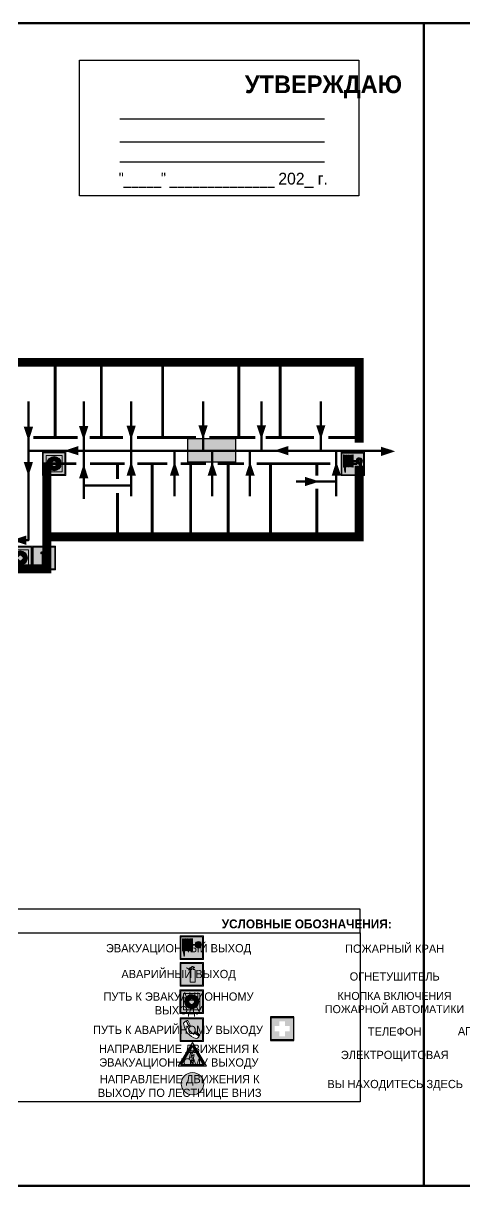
# Model space of a CAD drawing. Header units: millimetres. Extents: x 13810 to 67229, y 12374 to 21950.
# Drawn here: x 20822.9 to 20973, y 19083.5 to 19478.5 of the extents above; entities that cross this region are included whole.
import ezdxf

# ---------------------------------------------------------------- set-up
doc = ezdxf.new("R2010")
doc.units = ezdxf.units.MM
doc.layers.add('План_Штампы', color=7, linetype='Continuous')
doc.styles.add('обычный', font='arial.ttf')

# ---------------------------------------------------------------- blocks, each defined once
blk = doc.blocks.new('A$C54414219')
at = {"true_color": 0xffffff}
h = blk.add_hatch(color=7, dxfattribs=at)
h.paths.add_polyline_path([(2.39, -9.45), (2.39, -18.3), (11.23, -18.3), (11.23, -9.45)], flags=0)
h.paths.add_polyline_path([(10.71, -13.87, -1), (2.92, -13.87, -1)], flags=0)
h.paths.add_polyline_path([(8.3, -13.87, -1), (5.33, -13.87, -1)], flags=0)
h.paths.add_polyline_path([(0.41, -7.47), (0.41, -20.27), (13.21, -20.27), (13.21, -7.47)])
h.paths.add_polyline_path([(0.92, -19.77), (12.71, -19.77), (12.71, -7.98), (0.92, -7.98)], flags=16)
h.paths.add_polyline_path([(11.23, -9.45), (11.23, -18.3), (2.39, -18.3), (2.39, -9.45)], flags=0)
at = {"lineweight": 5}
h = blk.add_hatch(color=242, dxfattribs=at)
h.paths.add_polyline_path([(12.71, -7.98), (0.92, -7.98), (0.92, -19.77), (12.71, -19.77)])
h.paths.add_polyline_path([(11.23, -18.3), (2.39, -18.3), (2.39, -9.45), (11.23, -9.45)], flags=16)
h.paths.add_polyline_path([(10.71, -13.87, -1), (2.92, -13.87, -1)], flags=0)
h.paths.add_polyline_path([(8.3, -13.87, -1), (5.33, -13.87, -1)], flags=0)
at = {"true_color": 0xffffff}
h = blk.add_hatch(color=7, dxfattribs=at)
h.paths.add_polyline_path([(2.39, -9.45), (2.39, -18.3), (11.23, -18.3), (11.23, -9.45)])
h.paths.add_polyline_path([(10.71, -13.87, -1), (2.92, -13.87, -1)], flags=16)
h.paths.add_polyline_path([(8.3, -13.87, -1), (5.33, -13.87, -1)], flags=0)
at = {"lineweight": 5}
h = blk.add_hatch(color=242, dxfattribs=at)
h.paths.add_polyline_path([(2.92, -13.87, 1), (10.71, -13.87, 1)])
h.paths.add_polyline_path([(8.3, -13.87, -1), (5.33, -13.87, -1)], flags=16)
at = {"color": 242, "lineweight": 5}
for p, q in [((0.41, -20.27), (0.41, -7.47)), ((0.41, -7.47), (13.21, -7.47)), ((0.41, -7.47), (13.21, -7.47)), ((13.21, -20.27), (13.21, -7.47)), ((0.41, -20.27), (13.21, -20.27))]:
    blk.add_line(p, q, dxfattribs=at)
for points in [[(0.92, -7.98), (12.71, -7.98), (12.71, -19.77), (0.92, -19.77)], [(2.39, -9.45), (11.23, -9.45), (11.23, -18.3), (2.39, -18.3)]]:
    blk.add_lwpolyline(points, close=True, dxfattribs=at)
for radius in [3.89, 1.49]:
    blk.add_circle((6.81, -13.87), radius, dxfattribs=at)
blk = doc.blocks.new('A$C32E8229D')
at = {"true_color": 0xffffff}
blk.add_hatch(color=7, dxfattribs=at).paths.add_polyline_path([(0, 0), (0, -8), (16, -8), (16, 0)])
h = blk.add_hatch(color=126)
h.paths.add_polyline_path([(0.2, -0.2), (15.8, -0.2), (15.8, -7.8), (0.2, -7.8)])
h.paths.add_polyline_path([(13.49, -2.05), (12.08, -2.05), (11.37, -2.63, 0.162397), (11.29, -2.84), (11.29, -3.63), (10.35, -3.63), (10.35, -4.05), (11.68, -4.05), (11.68, -3.48), (12.26, -4.28), (11.29, -5.1), (11.29, -6.78), (11.85, -6.78), (11.85, -5.44), (12.8, -4.64), (12.8, -5.94), (14.46, -5.94), (14.46, -5.39), (13.45, -5.39), (13.45, -3.97), (12.46, -2.59), (13.15, -2.59), (13.69, -3.34), (14.18, -3)], flags=16)
h.paths.add_polyline_path([(10.74, -1.82, 1), (11.8, -1.82, 1)], flags=16)
h.paths.add_polyline_path([(9.39, -3.59), (5.99, -3.59), (6.56, -3.03), (5.91, -3.03), (5.1, -3.83), (5.91, -4.64), (6.56, -4.64), (5.99, -4.09), (9.39, -4.09)], flags=16)
h.paths.add_polyline_path([(4.29, -1.08), (1.72, -1.08), (1.72, -6.6), (4.29, -6.6)], flags=16)
at = {"color": 126}
blk.add_lwpolyline([(16, -8), (0, -8), (0, 0), (16, 0)], close=True, dxfattribs=at)
blk = doc.blocks.new('A$C37112FD5')
at = {"true_color": 0xf5f5ff}
h = blk.add_hatch(color=7, dxfattribs=at)
h.dxf.hatch_style = 1
h.paths.add_polyline_path([(12.8, -7.4), (0, -7.4), (0, -20.2), (12.8, -20.2)])
h.paths.add_polyline_path([(12.29, -7.91), (12.29, -19.69), (0.51, -19.69), (0.51, -7.91)], flags=16)
h.paths.add_polyline_path([(4.98, -9.04, -0.42597), (5.17, -9.22), (5.17, -12.25), (5.17, -15.29, -0.432244), (4.98, -15.47), (4.83, -15.47, -0.42597), (4.64, -15.29), (4.64, -12.25), (4.64, -9.22, -0.432244), (4.83, -9.04)], flags=0)
h.paths.add_polyline_path([(4.28, -9.22), (4.28, -12.25), (4.28, -15.29, -0.432244), (4.09, -15.47), (3.94, -15.47, -0.42597), (3.75, -15.29), (3.75, -12.25), (3.75, -9.22, -0.432244), (3.94, -9.04), (4.09, -9.04, -0.42597)], flags=0)
h.paths.add_polyline_path([(5.72, -9.04), (5.87, -9.04, -0.42597), (6.06, -9.22), (6.06, -12.25), (6.06, -15.29, -0.432244), (5.87, -15.47), (5.72, -15.47, -0.42597), (5.53, -15.29), (5.53, -12.25), (5.53, -9.22, -0.432244)], flags=0)
h.paths.add_polyline_path([(6.42, -8.9), (6.5, -8.9, -0.42597), (6.69, -9.08), (6.69, -12.03), (8.21, -12.03, -15.824349), (8.21, -12.47), (6.69, -12.47), (6.69, -15.42, -0.432244), (6.5, -15.6), (6.42, -15.6)], flags=0)
h.paths.add_polyline_path([(3.39, -9.22), (3.39, -12.25), (3.39, -15.29, -0.432244), (3.2, -15.47), (3.05, -15.47, -0.42597), (2.85, -15.29), (2.85, -12.25), (2.85, -9.22, -0.432244), (3.05, -9.04), (3.2, -9.04, -0.42597)], flags=0)
h.paths.add_polyline_path([(2.5, -9.22), (2.5, -16.71), (1.96, -16.71), (1.96, -9.22, -0.432244), (2.15, -9.04), (2.31, -9.04, -0.42597)], flags=0)
h.paths.add_polyline_path([(1.61, -8.9), (1.61, -15.6), (1.57, -15.6, -0.42597), (1.37, -15.42), (1.37, -12.03), (1.37, -9.09, -0.432244), (1.57, -8.9)], flags=0)
h.paths.add_polyline_path([(9.76, -10.81), (9.76, -12.03), (8.49, -12.03, -0.336371)], flags=0)
h.paths.add_polyline_path([(8.49, -12.47), (9.76, -12.47), (9.76, -13.7, -0.336371)], flags=0)
h.paths.add_polyline_path([(10.11, -10.81, -0.336371), (11.38, -12.03), (10.11, -12.03)], flags=0)
h.paths.add_polyline_path([(10.11, -12.47), (11.38, -12.47, -0.336371), (10.11, -13.7)], flags=0)
h.paths.add_polyline_path([(2.5, -16.84), (2.5, -17.05), (1.97, -17.05), (1.97, -16.84)], flags=0)
h.paths.add_polyline_path([(2.5, -17.24, -0.033778), (2.24, -18.6, -0.033778), (1.97, -17.24)], flags=0)
h = blk.add_hatch(color=242)
h.dxf.hatch_style = 1
h.paths.add_polyline_path([(12.29, -7.91), (0.51, -7.91), (0.51, -19.69), (12.29, -19.69)])
h.paths.add_polyline_path([(6.42, -15.6), (6.42, -8.9), (6.5, -8.9, -0.42597), (6.69, -9.08), (6.69, -12.03), (8.21, -12.03, -15.824349), (8.21, -12.47), (6.69, -12.47), (6.69, -15.42, -0.432244), (6.5, -15.6)], flags=16)
h.paths.add_polyline_path([(5.87, -15.47), (5.72, -15.47, -0.42597), (5.53, -15.29), (5.53, -12.25), (5.53, -9.22, -0.432244), (5.72, -9.04), (5.87, -9.04, -0.42597), (6.06, -9.22), (6.06, -12.25), (6.06, -15.29, -0.432244)], flags=16)
h.paths.add_polyline_path([(4.98, -15.47), (4.83, -15.47, -0.42597), (4.64, -15.29), (4.64, -12.25), (4.64, -9.22, -0.432244), (4.83, -9.04), (4.98, -9.04, -0.42597), (5.17, -9.22), (5.17, -12.25), (5.17, -15.29, -0.432244)], flags=16)
h.paths.add_polyline_path([(4.09, -15.47), (3.94, -15.47, -0.42597), (3.75, -15.29), (3.75, -12.25), (3.75, -9.22, -0.432244), (3.94, -9.04), (4.09, -9.04, -0.42597), (4.28, -9.22), (4.28, -12.25), (4.28, -15.29, -0.432244)], flags=16)
h.paths.add_polyline_path([(3.2, -15.47), (3.05, -15.47, -0.42597), (2.85, -15.29), (2.85, -12.25), (2.85, -9.22, -0.432244), (3.05, -9.04), (3.2, -9.04, -0.42597), (3.39, -9.22), (3.39, -12.25), (3.39, -15.29, -0.432244)], flags=16)
h.paths.add_polyline_path([(2.5, -17.05), (1.97, -17.05), (1.97, -16.84), (2.5, -16.84)], flags=16)
h.paths.add_polyline_path([(2.5, -17.24, -0.033778), (2.24, -18.6, -0.033778), (1.97, -17.24)], flags=16)
h.paths.add_polyline_path([(2.5, -16.71), (1.96, -16.71), (1.96, -9.22, -0.432244), (2.15, -9.04), (2.31, -9.04, -0.42597), (2.5, -9.22)], flags=16)
h.paths.add_polyline_path([(1.61, -15.6), (1.57, -15.6, -0.42597), (1.37, -15.42), (1.37, -12.03), (1.37, -9.09, -0.432244), (1.57, -8.9), (1.61, -8.9)], flags=16)
h.paths.add_polyline_path([(8.49, -12.47), (9.76, -12.47), (9.76, -13.7, -0.336371)], flags=0)
h.paths.add_polyline_path([(10.11, -13.7), (10.11, -12.47), (11.38, -12.47, -0.336371)], flags=0)
h.paths.add_polyline_path([(8.49, -12.03, -0.336371), (9.76, -10.81), (9.76, -12.03)], flags=0)
h.paths.add_polyline_path([(10.11, -12.03), (10.11, -10.81, -0.336371), (11.38, -12.03)], flags=0)
h = blk.add_hatch(color=7, dxfattribs=at)
h.dxf.hatch_style = 1
h.paths.add_polyline_path([(1.61, -8.9), (1.57, -8.9, 0.432244), (1.37, -9.09), (1.37, -12.03), (1.37, -15.42, 0.42597), (1.57, -15.6), (1.61, -15.6)])
h.paths.add_polyline_path([(2.5, -9.22, 0.42597), (2.31, -9.04), (2.15, -9.04, 0.432244), (1.96, -9.22), (1.96, -16.71), (2.5, -16.71)])
h.paths.add_polyline_path([(2.5, -16.84), (1.97, -16.84), (1.97, -17.05), (2.5, -17.05)])
h.paths.add_polyline_path([(2.5, -17.24), (1.97, -17.24, 0.033778), (2.24, -18.6, 0.033778)])
h.paths.add_polyline_path([(3.39, -12.25), (3.39, -9.22, 0.42597), (3.2, -9.04), (3.05, -9.04, 0.432244), (2.85, -9.22), (2.85, -12.25), (2.85, -15.29, 0.42597), (3.05, -15.47), (3.2, -15.47, 0.432244), (3.39, -15.29)])
h.paths.add_polyline_path([(4.28, -12.25), (4.28, -9.22, 0.42597), (4.09, -9.04), (3.94, -9.04, 0.432244), (3.75, -9.22), (3.75, -12.25), (3.75, -15.29, 0.42597), (3.94, -15.47), (4.09, -15.47, 0.432244), (4.28, -15.29)])
h.paths.add_polyline_path([(5.17, -12.25), (5.17, -9.22, 0.42597), (4.98, -9.04), (4.83, -9.04, 0.432244), (4.64, -9.22), (4.64, -12.25), (4.64, -15.29, 0.42597), (4.83, -15.47), (4.98, -15.47, 0.432244), (5.17, -15.29)])
h.paths.add_polyline_path([(6.06, -12.25), (6.06, -9.22, 0.42597), (5.87, -9.04), (5.72, -9.04, 0.432244), (5.53, -9.22), (5.53, -12.25), (5.53, -15.29, 0.42597), (5.72, -15.47), (5.87, -15.47, 0.432244), (6.06, -15.29)])
h.paths.add_polyline_path([(6.69, -12.47), (8.21, -12.47, 15.824349), (8.21, -12.03), (6.69, -12.03), (6.69, -9.08, 0.42597), (6.5, -8.9), (6.42, -8.9), (6.42, -15.6), (6.5, -15.6, 0.432244), (6.69, -15.42)])
h.paths.add_polyline_path([(8.49, -12.47), (9.76, -12.47), (9.76, -13.7, -0.336371)], flags=16)
h.paths.add_polyline_path([(8.49, -12.03, -0.336371), (9.76, -10.81), (9.76, -12.03)], flags=16)
h.paths.add_polyline_path([(10.11, -12.47), (11.38, -12.47, -0.336371), (10.11, -13.7)], flags=16)
h.paths.add_polyline_path([(10.11, -12.03), (10.11, -10.81, -0.336371), (11.38, -12.03)], flags=16)
h = blk.add_hatch(color=242)
h.dxf.hatch_style = 1
h.paths.add_polyline_path([(9.76, -10.81, 0.336371), (8.49, -12.03), (9.76, -12.03)])
h.paths.add_polyline_path([(10.11, -10.81), (10.11, -12.03), (11.38, -12.03, 0.336371)])
h.paths.add_polyline_path([(11.38, -12.47), (10.11, -12.47), (10.11, -13.7, 0.336371)])
h.paths.add_polyline_path([(9.76, -12.47), (8.49, -12.47, 0.336371), (9.76, -13.7)])
at = {"color": 242, "lineweight": 5}
for p, q in [((0, -20.2), (0, -7.4)), ((0, -7.4), (12.8, -7.4)), ((1.37, -12.03), (1.37, -9.08)), ((1.37, -12.03), (1.37, -15.42)), ((1.57, -8.9), (1.61, -8.9)), ((1.61, -8.9), (1.61, -15.6)), ((1.96, -16.71), (1.96, -9.22)), ((2.15, -9.04), (2.31, -9.04)), ((2.5, -16.71), (2.5, -9.22)), ((2.85, -12.25), (2.85, -9.22)), ((2.85, -12.25), (2.85, -15.29)), ((3.05, -9.04), (3.2, -9.04)), ((3.39, -12.25), (3.39, -9.22)), ((3.39, -12.25), (3.39, -15.29)), ((3.75, -12.25), (3.75, -9.22)), ((3.75, -12.25), (3.75, -15.29)), ((3.94, -9.04), (4.09, -9.04)), ((4.28, -12.25), (4.28, -9.22)), ((4.28, -12.25), (4.28, -15.29)), ((4.64, -12.25), (4.64, -9.22)), ((4.64, -12.25), (4.64, -15.29)), ((4.83, -9.04), (4.98, -9.04)), ((5.17, -12.25), (5.17, -9.22)), ((5.17, -12.25), (5.17, -15.29)), ((5.53, -12.25), (5.53, -9.22)), ((5.53, -12.25), (5.53, -15.29)), ((5.72, -9.04), (5.87, -9.04)), ((6.06, -12.25), (6.06, -9.22)), ((6.06, -12.25), (6.06, -15.29)), ((6.42, -8.9), (6.42, -15.6)), ((6.5, -8.9), (6.42, -8.9)), ((6.69, -12.03), (6.69, -9.08)), ((8.21, -12.03), (6.69, -12.03)), ((8.21, -12.47), (6.69, -12.47)), ((6.69, -12.47), (6.69, -15.42)), ((9.76, -12.03), (8.49, -12.03)), ((9.76, -12.47), (8.49, -12.47)), ((9.76, -10.81), (9.76, -12.03)), ((9.76, -12.47), (9.76, -13.7)), ((10.11, -10.81), (10.11, -12.03)), ((11.38, -12.03), (10.11, -12.03)), ((11.38, -12.47), (10.11, -12.47)), ((10.11, -12.47), (10.11, -13.7)), ((12.8, -20.2), (12.8, -7.4)), ((1.57, -15.6), (1.61, -15.6)), ((1.96, -16.71), (2.5, -16.71)), ((1.97, -16.84), (2.5, -16.84)), ((1.97, -17.05), (1.97, -16.84)), ((2.5, -17.05), (1.97, -17.05)), ((1.97, -17.24), (2.5, -17.24)), ((2.5, -16.84), (2.5, -17.05)), ((3.05, -15.47), (3.2, -15.47)), ((3.94, -15.47), (4.09, -15.47)), ((4.83, -15.47), (4.98, -15.47)), ((5.72, -15.47), (5.87, -15.47)), ((6.42, -15.6), (6.5, -15.6)), ((0, -20.2), (12.8, -20.2))]:
    blk.add_line(p, q, dxfattribs=at)
blk.add_lwpolyline([(0.51, -7.91), (12.29, -7.91), (12.29, -19.69), (0.51, -19.69)], close=True, dxfattribs=at)
for centre, radius, start, end in [((1.56, -9.09), 0.182, 87.10267, 180.60715), ((2.15, -9.22), 0.182, 87.10267, 180.60715), ((2.32, -9.22), 0.182, 359.39285, 92.89733), ((3.04, -9.22), 0.182, 87.10267, 180.60715), ((3.21, -9.22), 0.182, 359.39285, 92.89733), ((3.93, -9.22), 0.182, 87.10267, 180.60715), ((4.1, -9.22), 0.182, 359.39285, 92.89733), ((4.82, -9.22), 0.182, 87.10267, 180.60715), ((4.99, -9.22), 0.182, 359.39285, 92.89733), ((5.71, -9.22), 0.182, 87.10267, 180.60715), ((5.88, -9.22), 0.182, 359.39285, 92.89733), ((6.51, -9.09), 0.182, 359.39285, 92.89733), ((9.93, -12.25), 1.74, 187.23185, 172.76815), ((9.93, -12.25), 1.46, 96.99266, 171.35851), ((9.93, -12.25), 1.46, 188.64149, 263.00734), ((9.93, -12.25), 1.46, 8.64149, 83.00734), ((9.93, -12.25), 1.46, 276.99266, 351.35851), ((1.56, -15.42), 0.182, 179.39285, 272.89733), ((12.17, -15.98), 10.27, 187.04098, 194.7793), ((-7.7, -15.98), 10.27, 345.2207, 352.95902), ((3.04, -15.29), 0.182, 179.39285, 272.89733), ((3.21, -15.29), 0.182, 267.10267, 0.60715), ((3.93, -15.29), 0.182, 179.39285, 272.89733), ((4.1, -15.29), 0.182, 267.10267, 0.60715), ((4.82, -15.29), 0.182, 179.39285, 272.89733), ((4.99, -15.29), 0.182, 267.10267, 0.60715), ((5.71, -15.29), 0.182, 179.39285, 272.89733), ((5.88, -15.29), 0.182, 267.10267, 0.60715), ((6.51, -15.42), 0.182, 267.10267, 0.60715)]:
    blk.add_arc(centre, radius, start, end, dxfattribs=at)
blk = doc.blocks.new('A$C3AD82952')
at = {"true_color": 0xf5f5ff}
h = blk.add_hatch(color=7, dxfattribs=at)
h.dxf.hatch_style = 1
h.paths.add_polyline_path([(8.21, 8.73, 0.414214), (7.89, 9.05), (7.22, 9.05), (7.22, 9.92), (7.59, 9.92, 1), (7.57, 10.36), (7.22, 10.36), (7.22, 10.6), (6.43, 10.6), (6.43, 10.36), (6.01, 10.36), (4.74, 9.59), (4.74, 8.69), (4.98, 8.73), (4.98, 9.26), (6.12, 9.91), (6.43, 9.91), (6.43, 9.05), (5.76, 9.05, 0.414214), (5.44, 8.73), (5.44, 2.2), (8.21, 2.2)], flags=0)
h.paths.add_polyline_path([(12.8, 12.8), (0, 12.8), (0, 0), (12.8, 0)])
h.paths.add_polyline_path([(0.51, 12.29), (12.29, 12.29), (12.29, 0.51), (0.51, 0.51)], flags=16)
h.paths.add_polyline_path([(4.74, 9.59), (6.01, 10.36), (6.43, 10.36), (6.43, 10.6), (7.22, 10.6), (7.22, 10.36), (7.59, 10.36, -0.94586), (7.59, 9.92), (7.22, 9.92), (7.22, 9.05), (7.89, 9.05, -0.414214), (8.21, 8.73), (8.21, 2.2), (5.44, 2.2), (5.44, 8.73, -0.414214), (5.76, 9.05), (6.43, 9.05), (6.43, 9.91), (6.12, 9.91), (4.98, 9.26), (4.98, 8.73), (4.74, 8.69)], flags=0)
h = blk.add_hatch(color=242)
h.dxf.hatch_style = 1
h.paths.add_polyline_path([(12.29, 12.29), (0.51, 12.29), (0.51, 0.51), (12.29, 0.51)])
h.paths.add_polyline_path([(4.74, 8.69), (4.74, 9.59), (6.01, 10.36), (6.43, 10.36), (6.43, 10.6), (7.22, 10.6), (7.22, 10.36), (7.59, 10.36, -0.94586), (7.59, 9.92), (7.22, 9.92), (7.22, 9.05), (7.89, 9.05, -0.414214), (8.21, 8.73), (8.21, 2.2), (5.44, 2.2), (5.44, 8.73, -0.414214), (5.76, 9.05), (6.43, 9.05), (6.43, 9.91), (6.12, 9.91), (4.98, 9.26), (4.98, 8.73)], flags=16)
h = blk.add_hatch(color=7, dxfattribs=at)
h.dxf.hatch_style = 1
h.paths.add_polyline_path([(8.21, 8.73, 0.414214), (7.89, 9.05), (7.22, 9.05), (7.22, 9.92), (7.59, 9.92, 1), (7.57, 10.36), (7.22, 10.36), (7.22, 10.6), (6.43, 10.6), (6.43, 10.36), (6.01, 10.36), (4.74, 9.59), (4.74, 8.69), (4.98, 8.73), (4.98, 9.26), (6.12, 9.91), (6.43, 9.91), (6.43, 9.05), (5.76, 9.05, 0.414214), (5.44, 8.73), (5.44, 2.2), (8.21, 2.2)])
at = {"color": 242, "lineweight": 5}
for p, q in [((0, 0), (0, 12.8)), ((0, 12.8), (12.8, 12.8)), ((12.8, 0), (12.8, 12.8)), ((6.01, 10.36), (4.74, 9.59)), ((4.74, 9.59), (4.74, 8.69)), ((4.74, 8.69), (4.98, 8.73)), ((4.98, 9.26), (6.12, 9.91)), ((4.98, 8.73), (4.98, 9.26)), ((5.44, 2.2), (5.44, 8.73)), ((5.76, 9.05), (6.43, 9.05)), ((6.01, 10.36), (6.43, 10.36)), ((6.12, 9.91), (6.43, 9.91)), ((7.22, 10.6), (6.43, 10.6)), ((6.43, 10.6), (6.43, 10.36)), ((6.43, 9.91), (6.43, 9.05)), ((7.22, 10.36), (7.22, 10.6)), ((7.59, 10.36), (7.22, 10.36)), ((7.22, 9.05), (7.22, 9.92)), ((7.59, 9.92), (7.22, 9.92)), ((7.89, 9.05), (7.22, 9.05)), ((8.21, 2.2), (8.21, 8.73)), ((0, 0), (12.8, 0)), ((5.44, 2.2), (8.21, 2.2))]:
    blk.add_line(p, q, dxfattribs=at)
blk.add_lwpolyline([(0.51, 12.29), (12.29, 12.29), (12.29, 0.51), (0.51, 0.51)], close=True, dxfattribs=at)
for centre, radius, start, end in [((5.76, 8.73), 0.32, 90, 180), ((7.58, 10.14), 0.223, 273.18746, 86.81254), ((7.89, 8.73), 0.32, 0, 90)]:
    blk.add_arc(centre, radius, start, end, dxfattribs=at)
blk = doc.blocks.new('A$C3E6D3DDE')
at = {"lineweight": 5}
h = blk.add_hatch(color=40, dxfattribs=at)
h.paths.add_polyline_path([(24.1, 1.45), (16.46, -11.35), (31.74, -11.35)])
h.paths.add_polyline_path([(24.09, -0.46), (30.03, -10.41), (18.14, -10.41)], flags=16)
h.paths.add_polyline_path([(24.54, -3.08), (23.41, -6.02), (25.13, -5.01), (24.33, -8.5), (24.82, -8.27), (23.79, -9.86), (23.4, -8.04), (23.8, -8.43), (24.04, -6.29), (22.39, -7.25), (23.44, -3.08)], flags=0)
h = blk.add_hatch(color=256, dxfattribs=at)
h.paths.add_polyline_path([(24.37, 0.03, 0.567511), (23.82, 0.03), (17.59, -10.4, 0.582454), (17.86, -10.88), (30.32, -10.88, 0.582149), (30.6, -10.4)])
h.paths.add_polyline_path([(24.09, -0.46), (18.14, -10.41), (30.03, -10.41)], flags=16)
h.paths.add_polyline_path([(24.54, -3.08), (23.41, -6.02), (25.13, -5.01), (24.33, -8.5), (24.82, -8.27), (23.79, -9.86), (23.4, -8.04), (23.8, -8.43), (24.04, -6.29), (22.39, -7.25), (23.44, -3.08)], flags=0)
h = blk.add_hatch(color=40, dxfattribs=at)
h.paths.add_polyline_path([(24.09, -0.46), (18.14, -10.41), (30.03, -10.41)])
h.paths.add_polyline_path([(24.82, -8.27), (23.79, -9.86), (23.4, -8.04), (23.8, -8.43), (24.04, -6.29), (22.39, -7.25), (23.44, -3.08), (24.54, -3.08), (23.41, -6.02), (25.13, -5.01), (24.33, -8.5)], flags=16)
at = {"color": 40, "lineweight": 5}
for p, q in [((16.46, -11.35), (24.1, 1.45)), ((24.1, 1.45), (31.74, -11.35))]:
    blk.add_line(p, q, dxfattribs=at)
at = {"lineweight": 5}
for p, q in [((17.59, -10.4), (23.82, 0.03)), ((24.37, 0.03), (30.6, -10.4)), ((18.14, -10.41), (24.09, -0.46)), ((23.44, -3.08), (22.39, -7.25)), ((22.39, -7.25), (24.04, -6.29)), ((23.41, -6.02), (24.54, -3.08)), ((25.13, -5.01), (23.41, -6.02)), ((24.54, -3.08), (23.44, -3.08)), ((24.04, -6.29), (23.8, -8.43)), ((24.09, -0.46), (30.03, -10.41)), ((24.33, -8.5), (25.13, -5.01)), ((17.86, -10.88), (30.32, -10.88)), ((18.14, -10.41), (30.03, -10.41)), ((23.8, -8.43), (23.4, -8.04)), ((23.4, -8.04), (23.79, -9.86)), ((23.79, -9.86), (24.82, -8.27)), ((24.82, -8.27), (24.33, -8.5))]:
    blk.add_line(p, q, dxfattribs=at)
at = {"color": 50, "lineweight": 5}
blk.add_line((31.74, -11.35), (16.46, -11.35), dxfattribs=at)
blk = doc.blocks.new('A$C456E1F9C')
at = {"lineweight": 5}
h = blk.add_hatch(color=242, dxfattribs=at)
h.paths.add_polyline_path([(0.51, -1.47), (0.51, -13.26), (12.29, -13.26), (12.29, -1.47)])
h.paths.add_polyline_path([(5.42, -4.95, -0.254479), (4.78, -5.4), (3.52, -2.53, -0.209735), (4.23, -2.4)], flags=16)
h.paths.add_polyline_path([(8.53, -8.6), (10.87, -10.17), (10.54, -10.76), (8.03, -9.13, -0.192251)], flags=16)
h.paths.add_polyline_path([(4.61, -5.49, 0.005518), (3.87, -5.72, 0.128647), (7.49, -10.01, 0.00809), (7.83, -9.33), (10.47, -10.97, -0.16736), (8.99, -12.25, -0.327862), (1.95, -3.95, -0.166952), (3.36, -2.62)], flags=16)
at = {"color": 242, "lineweight": 5}
for p, q in [((0, -13.77), (0, -0.97)), ((12.8, -0.97), (0, -0.97)), ((4.61, -5.49), (3.36, -2.62)), ((3.52, -2.53), (4.78, -5.4)), ((4.23, -2.4), (5.42, -4.95)), ((12.8, -13.77), (12.8, -0.97)), ((7.83, -9.33), (10.47, -10.97)), ((8.03, -9.13), (10.54, -10.76)), ((10.81, -10.12), (8.53, -8.6)), ((10.54, -10.76), (10.8, -10.3)), ((10.8, -10.3), (10.81, -10.12)), ((0, -13.77), (12.8, -13.77))]:
    blk.add_line(p, q, dxfattribs=at)
blk.add_lwpolyline([(0.51, -1.47), (12.29, -1.47), (12.29, -13.26), (0.51, -13.26)], close=True, dxfattribs=at)
for centre, radius, start, end in [((4.59, -5.34), 2.99, 114.28453, 152.19739), ((11.12, -3.31), 9.19, 183.99153, 256.60086), ((4.02, -3.27), 0.891, 76.32839, 123.70924), ((14.98, -39.1), 35.17, 107.14873, 108.41345), ((13.86, -0.94), 11.08, 205.55365, 234.87622), ((4.68, -4.59), 0.824, 276.9621, 334.07228), ((-13.31, 0.8), 23.44, 332.54871, 334.40268), ((8.94, -9.5), 0.989, 114.40924, 157.93883), ((7.87, -9.46), 3, 291.92908, 329.9329)]:
    blk.add_arc(centre, radius, start, end, dxfattribs=at)
blk = doc.blocks.new('A$C18900ED3')
h = blk.add_hatch(color=126)
h.paths.add_polyline_path([(-0.18, -0.18), (-7.02, -0.18), (-7.02, -7.02), (-0.18, -7.02)])
h.paths.add_polyline_path([(-5.89, -4.46), (-5.89, -2.77), (-4.46, -2.77), (-4.46, -1.31), (-2.77, -1.31), (-2.77, -2.77), (-1.33, -2.77), (-1.33, -4.46), (-2.77, -4.46), (-2.77, -5.89), (-4.46, -5.89), (-4.46, -4.46)], flags=16)
at = {"color": 126}
for p, q in [((-7.2, 0), (-7.2, -7.2)), ((0, 0), (-7.2, 0)), ((0, -7.2), (0, 0)), ((-7.02, -7.02), (-7.02, -0.18)), ((-7.02, -0.18), (-0.18, -0.18)), ((-0.18, -0.18), (-0.18, -7.02)), ((-0.18, -7.02), (-7.02, -7.02)), ((-7.2, -7.2), (0, -7.2))]:
    blk.add_line(p, q, dxfattribs=at)
blk = doc.blocks.new('A$C7B8C2D5B')
at = {"lineweight": 0}
h = blk.add_hatch(color=5, dxfattribs=at)
h.dxf.hatch_style = 1
h.paths.add_polyline_path([(1.4, -3.02, 1), (-2.11, -3.02, 1)])
at = {"color": 5, "lineweight": 0}
blk.add_circle((-0.36, -3.02), 1.75, dxfattribs=at)

msp = doc.modelspace()

# ---------------------------------------------------------------- linework, layer by layer
at = {"color": 2, "lineweight": 100}
for points in [[(20359.05, 19478.54), (20959.05, 19478.54), (20959.05, 19083.54), (20359.05, 19083.54)], [(20959.05, 19478.54), (21559.05, 19478.54), (21559.05, 19083.54), (20959.05, 19083.54)]]:
    msp.add_lwpolyline(points, close=True, dxfattribs=at)
for points in [[(20841.99, 19466.05), (20936.99, 19466.05), (20936.99, 19419.85), (20841.99, 19419.85)], [(20793.66, 19169.43), (20937.43, 19169.43), (20937.43, 19177.48), (20793.66, 19177.48)], [(20793.66, 19169.43), (20937.43, 19169.43), (20937.43, 19112.03), (20793.66, 19112.03)]]:
    msp.add_lwpolyline(points, close=True)
for points in [[(20855.74, 19446.01), (20925.27, 19446.01)], [(20855.74, 19438.25), (20925.27, 19438.25)], [(20855.74, 19431.46), (20925.27, 19431.46)]]:
    msp.add_lwpolyline(points)
at = {"lineweight": 100}
for points, const_width in [([(20385.1, 19334.49), (20385.1, 19363.21), (20504.29, 19363.21), (20504.29, 19328.6), (20518.62, 19328.6), (20518.62, 19322), (20647.42, 19322), (20647.42, 19329.63), (20678.45, 19329.63), (20678.45, 19322), (20806.49, 19322), (20806.49, 19328.43), (20819.28, 19328.43), (20819.28, 19363.35), (20937.05, 19363.35), (20937.05, 19336.08)], 3), ([(20833.75, 19363.63), (20833.75, 19337.42)], 1), ([(20849.43, 19363.63), (20849.43, 19337.77)], 1), ([(20870.28, 19363.65), (20870.28, 19337.79)], 1), ([(20896.21, 19363.65), (20896.21, 19337.79)], 1), ([(20910.19, 19363.65), (20910.19, 19337.79)], 1), ([(20826.31, 19337.79), (20841.38, 19337.79)], 1), ([(20845.52, 19337.79), (20856.8, 19337.79)], 1), ([(20861.58, 19337.79), (20881.66, 19337.79)], 1), ([(20886.18, 19337.79), (20901.83, 19337.79)], 1), ([(20905.34, 19337.79), (20921.7, 19337.79)], 1), ([(20926.58, 19337.79), (20935.99, 19337.79)], 1), ([(20937.05, 19328.18), (20937.05, 19304.02), (20830.89, 19304.02), (20830.89, 19293.18), (20819.32, 19293.18), (20819.32, 19252.22), (20507.09, 19252.22), (20507.09, 19293.04), (20491.77, 19293.04), (20491.77, 19304.65), (20385.1, 19304.65), (20385.1, 19330.82)], 3), ([(20840.94, 19328.9), (20829.39, 19328.9)], 1), ([(20830.89, 19304.02), (20830.89, 19328.92)], 3), ([(20857.41, 19328.9), (20845.6, 19328.9)], 1), ([(20854.89, 19328.9), (20854.89, 19323.73)], 1), ([(20871.88, 19328.9), (20861.67, 19328.9)], 1), ([(20866.74, 19328.9), (20866.74, 19303.89)], 1), ([(20885.07, 19328.9), (20876.36, 19328.9)], 1), ([(20879.81, 19328.9), (20879.81, 19303.89)], 1), ([(20897.92, 19328.9), (20889.01, 19328.9)], 1), ([(20892.55, 19329.04), (20892.55, 19304.02)], 1), ([(20913.44, 19328.9), (20902.18, 19328.9)], 1), ([(20906.92, 19329.04), (20906.92, 19304.02)], 1), ([(20927.3, 19328.9), (20912.62, 19328.9)], 1), ([(20922.7, 19329.04), (20922.7, 19324.8)], 1), ([(20936.35, 19328.9), (20931.94, 19328.9)], 1), ([(20937.55, 19329.04), (20937.55, 19304.02)], 1), ([(20922.7, 19320.42), (20922.7, 19304.02)], 1), ([(20854.89, 19318.92), (20854.89, 19303.89)], 1)]:
    msp.add_lwpolyline(points, dxfattribs=dict(at, const_width=const_width))
at = {"color": 126, "lineweight": 100, "true_color": 0x008754}
for points in [[(20511.83, 19303.46), (20511.83, 19287.35), (20815.24, 19287.35), (20815.24, 19302.87), (20824.67, 19302.87), (20824.67, 19350.07)], [(20843.44, 19350.07), (20843.44, 19316.93)], [(20859.58, 19333.29), (20859.58, 19350.07)], [(20884.02, 19333.29), (20884.02, 19350.07)], [(20903.85, 19333.29), (20903.85, 19350.07)], [(20924.03, 19333.29), (20924.03, 19350.07)], [(20824.67, 19333.29), (20929.31, 19333.29)], [(20859.58, 19333.29), (20859.58, 19317.82)], [(20874.31, 19333.29), (20874.31, 19317.82)], [(20887.13, 19333.29), (20887.13, 19317.82)], [(20899.96, 19333.29), (20899.96, 19317.82)], [(20929.31, 19333.3), (20947.95, 19333.3)], [(20929.31, 19333.29), (20929.31, 19317.82)], [(20859.58, 19321.42), (20843.44, 19321.42)], [(20915.7, 19322.88), (20929.31, 19322.88)]]:
    msp.add_lwpolyline(points, dxfattribs=at)
at = {"layer": 'План_Штампы', "color": 126, "true_color": 0x008754}
for points in [[(20823.08, 19341.42), (20826.25, 19341.41), (20824.69, 19336.56)], [(20841.84, 19341.65), (20845, 19341.65), (20843.44, 19336.79)], [(20857.98, 19341.82), (20861.14, 19341.81), (20859.58, 19336.96)], [(20882.43, 19341.96), (20885.59, 19341.96), (20884.03, 19337.11)], [(20902.26, 19341.96), (20905.42, 19341.96), (20903.86, 19337.11)], [(20922.44, 19341.96), (20925.6, 19341.96), (20924.04, 19337.11)], [(20841.66, 19334.89), (20841.66, 19331.73), (20836.81, 19333.29)], [(20913.04, 19334.91), (20913.03, 19331.75), (20908.18, 19333.31)], [(20944.48, 19331.49), (20944.48, 19334.65), (20949.34, 19333.09)], [(20823.06, 19329.51), (20826.22, 19329.51), (20824.66, 19324.66)], [(20845.04, 19323.94), (20841.88, 19323.94), (20843.44, 19328.79)], [(20861.18, 19324.83), (20858.02, 19324.83), (20859.58, 19329.69)], [(20875.91, 19324.83), (20872.75, 19324.83), (20874.31, 19329.69)], [(20888.73, 19324.83), (20885.57, 19324.83), (20887.13, 19329.69)], [(20901.56, 19324.83), (20898.4, 19324.83), (20899.96, 19329.69)], [(20930.91, 19324.83), (20927.75, 19324.83), (20929.31, 19329.69)], [(20918.7, 19321.25), (20918.7, 19324.41), (20923.56, 19322.85)], [(20823.9, 19304.46), (20823.9, 19301.3), (20819.05, 19302.86)]]:
    msp.add_solid(points, dxfattribs=at)

# ---------------------------------------------------------------- block references
for name, p, xscale, yscale, zscale in [('A$C54414219', (20829.14, 19337.55), 0.625, 0.625, 0.625), ('A$C37112FD5', (20930.91, 19337.46), 0.6249984004534781, 0.6249984004534781, 0.6249984004534781), ('A$C54414219', (20817.65, 19305.5), 0.625, 0.625, 0.625), ('A$C3AD82952', (20825.9, 19292.83), 0.625, 0.625, 0.625), ('A$C37112FD5', (20876.19, 19173.07), 0.6249984004534781, 0.6249984004534781, 0.6249984004534781), ('A$C3AD82952', (20876.19, 19151.37), 0.625, 0.625, 0.625), ('A$C54414219', (20875.88, 19154.74), 0.625, 0.625, 0.625), ('A$C456E1F9C', (20876.19, 19141.2), 0.625, 0.625, 0.625), ('A$C18900ED3', (20914.92, 19140.91), 1.111111111007631, 1.111111111007631, 1.111111111007631), ('A$C3E6D3DDE', (20865.32, 19131.27), 0.625, 0.625, 0.625), ('A$C7B8C2D5B', (20881.22, 19124.8), 2.177419353276491, 2.177419353276491, 2.177419353276491)]:
    msp.add_blockref(name, p, dxfattribs=dict(xscale=xscale, yscale=yscale, zscale=zscale))
at = {"layer": 'План_Штампы', "color": 126, "true_color": 0x008754, "xscale": 1.012510887696, "yscale": 1.012510887696, "zscale": 1.012510887696, "rotation": 359.9978653237144}
msp.add_blockref('A$C32E8229D', (20878.85, 19337.46), dxfattribs=at)

# ---------------------------------------------------------------- texts
at = {"lineweight": 0, "attachment_point": 5, "style": 'обычный'}
for s, insert, char_height, width in [('\\pi-18,l18,t18;{\\fProxima Nova Rg|b1|i0|c204|p2;УТВЕРЖДАЮ\\H1.1997x; }', (20924.93, 19456.93), 6, 126.6484), ('{\\fArial Narrow|b0|i0|c204|p34;"_____" ______________ \\fProxima Nova Rg|b0|i0|c204|p2;202_ г. }', (20890.9, 19425.17), 4, 78.6503), ('{\\fProxima Nova Rg|b1|i0|c204|p2;УСЛОВНЫЕ ОБОЗНАЧЕНИЯ:\\H1.1997x; }', (20919.25, 19172.49), 3, 175.1736), ('\\pi-8.4,l8.4,t8.4;{\\fProxima Nova Rg|b0|i0|c204|p2;ЭВАКУАЦИОННЫЙ ВЫХОД\\H1.6404x; }', (20875.67, 19163.85), 2.8, 126.6484), ('\\pi-8.4,l8.4,t8.4;{\\fProxima Nova Rg|b0|i0|c204|p2;ПОЖАРНЫЙ КРАН\\H1.6404x; }', (20949.13, 19164.08), 2.8, 126.6484), ('\\pi-8.4,l8.4,t8.4;{\\fProxima Nova Rg|b0|i0|c204|p2;АВАРИЙНЫЙ ВЫХОД\\H1.6404x; }', (20875.69, 19155.08), 2.8, 126.6484), ('\\pi-8.4,l8.4,t8.4;{\\fProxima Nova Rg|b0|i0|c204|p2;ОГНЕТУШИТЕЛЬ\\H1.1997x; }', (20949.16, 19154.64), 2.8, 126.6484), ('\\pi-8.4,l8.4,t8.4;{\\fProxima Nova Rg|b0|i0|c204|p2;ПУТЬ К ЭВАКУАЦИОННОМУ \\PВЫХОДУ }', (20875.68, 19145.09), 2.8, 126.6484), ('\\pi-8.1,l8.1,t8.1;{\\fProxima Nova Rg|b0|i0|c204|p2;КНОПКА ВКЛЮЧЕНИЯ\\PПОЖАРНОЙ АВТОМАТИКИ}', (20949.1, 19145.78), 2.7, 126.6484), ('\\pi-8.4,l8.4,t8.4;{\\fProxima Nova Rg|b0|i0|c204|p2;ПУТЬ К АВАРИЙНОМУ ВЫХОДУ \\H1.6404x; }', (20875.49, 19136.09), 2.8, 126.6484), ('\\pi-8.4,l8.4,t8.4;{\\fProxima Nova Rg|b0|i0|c204|p2;ТЕЛЕФОН\\H1.1997x; }', (20949.14, 19135.96), 2.8, 126.6484), ('\\pi-8.4,l8.4,t8.4;{\\fProxima Nova Rg|b0|i0|c204|p2;АПТЕЧКА\\H1.1667x; }', (20979.2, 19136.05), 2.8, 126.6484), ('\\pi-8.4,l8.4,t8.4;{\\fProxima Nova Rg|b0|i0|c204|p2;НАПРАВЛЕНИЕ ДВИЖЕНИЯ К \\PЭВАКУАЦИОННОМУ ВЫХОДУ}', (20875.78, 19127.36), 2.8, 126.6484), ('\\pi-8.4,l8.4,t8.4;{\\fProxima Nova Rg|b0|i0|c204|p2;ЭЛЕКТРОЩИТОВАЯ\\H1.1997x; }', (20949.15, 19127.58), 2.8, 126.6484), ('\\pi-8.4,l8.4,t8.4;{\\fProxima Nova Rg|b0|i0|c204|p2;НАПРАВЛЕНИЕ ДВИЖЕНИЯ К \\PВЫХОДУ ПО ЛЕСТНИЦЕ ВНИЗ}', (20876.07, 19117.05), 2.8, 126.6484), ('\\pi-8.4,l8.4,t8.4;{\\fProxima Nova Rg|b0|i0|c204|p2;ВЫ НАХОДИТЕСЬ ЗДЕСЬ\\H1.1997x; }', (20949.33, 19117.7), 2.8, 126.6484)]:
    msp.add_mtext(s, dxfattribs=dict(at, insert=insert, char_height=char_height, width=width))

doc.saveas('drawing.dxf')
